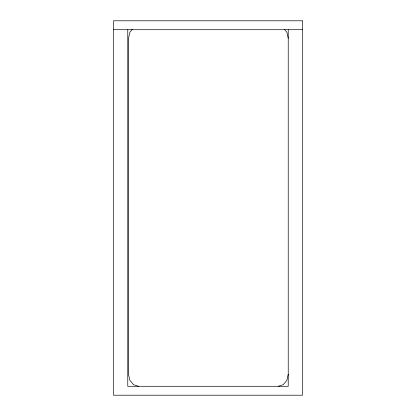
<?xml version="1.0" encoding="UTF-8"?>
<svg xmlns="http://www.w3.org/2000/svg" width="416" height="416" viewBox="0 0 416 416"><rect width="100%" height="100%" fill="white"/><g stroke="black" fill="none" stroke-linecap="round" stroke-linejoin="round"><path stroke-width="0.62" d="M288.231 374.338L286.889 380.312L283.228 384.691L278.231 386.292M132.309 29.354L129.87 32.271L128.528 38.251L128.528 374.338L129.87 380.312L133.526 384.691L138.528 386.292M113.511 29.713L302.489 29.713M284.45 29.354L286.889 32.271L288.231 38.251M288.231 29.713L288.231 386.287L127.769 386.287L127.769 29.713M302.489 20.8L113.511 20.8L113.511 395.2L302.489 395.2L302.489 20.8"/></g></svg>
